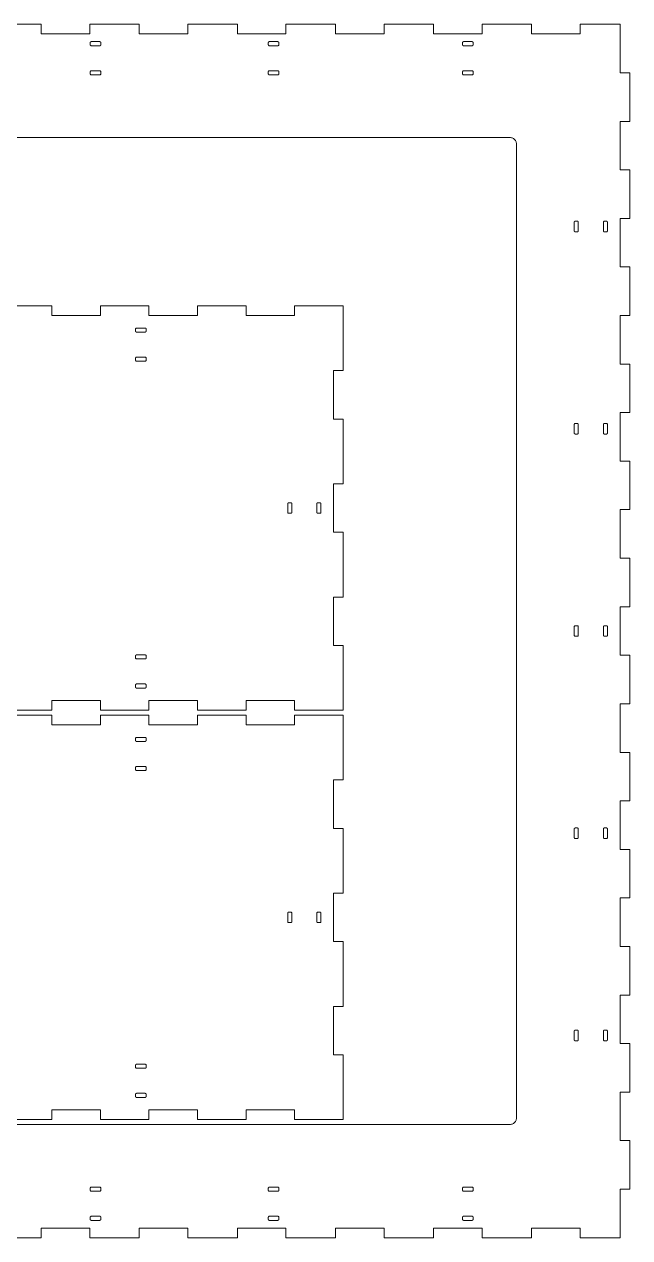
# Model space of a CAD drawing. Header units: millimetres. Extents: x 0 to 3016, y 0 to 2002.
# Drawn here: x 626 to 1000, y 1008 to 1758 of the extents above; entities that cross this region are included whole.
import ezdxf

# ---------------------------------------------------------------- set-up
doc = ezdxf.new("R2010")
doc.units = ezdxf.units.MM
doc.layers.add('CORTE', color=1, linetype='Continuous', lineweight=0)

msp = doc.modelspace()

# ---------------------------------------------------------------- linework, layer by layer
at = {"layer": 'CORTE'}
for points in [[(605.882353, 1008), (636.470588, 1008), (636.470588, 1014), (666.470588, 1014), (666.470588, 1008), (697.058824, 1008), (697.058824, 1014), (727.058824, 1014), (727.058824, 1008), (757.647059, 1008), (757.647059, 1014), (787.647059, 1014), (787.647059, 1008), (818.235294, 1008), (818.235294, 1014), (848.235294, 1014), (848.235294, 1008), (878.823529, 1008), (878.823529, 1014), (908.823529, 1014), (908.823529, 1008), (939.411765, 1008), (939.411765, 1014), (969.411765, 1014), (969.411765, 1008), (994, 1008), (994, 1008), (994, 1038), (1000, 1038), (1000, 1068), (994, 1068), (994, 1098), (1000, 1098), (1000, 1128), (994, 1128), (994, 1158), (1000, 1158), (1000, 1188), (994, 1188), (994, 1218), (1000, 1218), (1000, 1248), (994, 1248), (994, 1278), (1000, 1278), (1000, 1308), (994, 1308), (994, 1338), (1000, 1338), (1000, 1368), (994, 1368), (994, 1398), (1000, 1398), (1000, 1428), (994, 1428), (994, 1458), (1000, 1458), (1000, 1488), (994, 1488), (994, 1518), (1000, 1518), (1000, 1548), (994, 1548), (994, 1578), (1000, 1578), (1000, 1608), (994, 1608), (994, 1638), (1000, 1638), (1000, 1668), (994, 1668), (994, 1698), (1000, 1698), (1000, 1728), (994, 1728), (994, 1758), (969.411765, 1758), (969.411765, 1752), (939.411765, 1752), (939.411765, 1758), (908.823529, 1758), (908.823529, 1752), (878.823529, 1752), (878.823529, 1758), (848.235294, 1758), (848.235294, 1752), (818.235294, 1752), (818.235294, 1758), (787.647059, 1758), (787.647059, 1752), (757.647059, 1752), (757.647059, 1758), (727.058824, 1758), (727.058824, 1752), (697.058824, 1752), (697.058824, 1758), (666.470588, 1758), (666.470588, 1752), (636.470588, 1752), (636.470588, 1758), (605.882353, 1758)], [(74, 1078), (926, 1078), (926.447858, 1078.025151), (926.890084, 1078.100288), (927.321116, 1078.224467), (927.735535, 1078.396125), (928.128128, 1078.613103), (928.493959, 1078.872674), (928.828427, 1079.171573), (929.127326, 1079.506041), (929.386897, 1079.871872), (929.603875, 1080.264465), (929.775533, 1080.678884), (929.899712, 1081.109916), (929.974849, 1081.552142), (930, 1082), (930, 1684), (929.974849, 1684.447858), (929.899712, 1684.890084), (929.775533, 1685.321116), (929.603875, 1685.735535), (929.386897, 1686.128128), (929.127326, 1686.493959), (928.828427, 1686.828427), (928.493959, 1687.127326), (928.128128, 1687.386897), (927.735535, 1687.603875), (927.321116, 1687.775533), (926.890084, 1687.899712), (926.447858, 1687.974849), (926, 1688), (74, 1688)], [(613, 1334), (643, 1334), (643, 1340), (673, 1340), (673, 1334), (703, 1334), (703, 1340), (733, 1340), (733, 1334), (763, 1334), (763, 1340), (793, 1340), (793, 1334), (823, 1334), (823, 1374), (817, 1374), (817, 1404), (823, 1404), (823, 1444), (817, 1444), (817, 1474), (823, 1474), (823, 1514), (817, 1514), (817, 1544), (823, 1544), (823, 1584), (793, 1584), (793, 1578), (763, 1578), (763, 1584), (733, 1584), (733, 1578), (703, 1578), (703, 1584), (673, 1584), (673, 1578), (643, 1578), (643, 1584), (613, 1584)], [(613, 1081), (643, 1081), (643, 1087), (673, 1087), (673, 1081), (703, 1081), (703, 1087), (733, 1087), (733, 1081), (763, 1081), (763, 1087), (793, 1087), (793, 1081), (823, 1081), (823, 1121), (817, 1121), (817, 1151), (823, 1151), (823, 1191), (817, 1191), (817, 1221), (823, 1221), (823, 1261), (817, 1261), (817, 1291), (823, 1291), (823, 1331), (793, 1331), (793, 1325), (763, 1325), (763, 1331), (733, 1331), (733, 1325), (703, 1325), (703, 1331), (673, 1331), (673, 1325), (643, 1325), (643, 1331), (613, 1331)]]:
    msp.add_lwpolyline(points, dxfattribs=at)
for points in [[(673.25, 1746.65), (673.246227, 1746.717179), (673.234957, 1746.783513), (673.21633, 1746.848167), (673.190581, 1746.91033), (673.158035, 1746.969219), (673.119099, 1747.024094), (673.074264, 1747.074264), (673.024094, 1747.119099), (672.969219, 1747.158035), (672.91033, 1747.190581), (672.848167, 1747.21633), (672.783513, 1747.234957), (672.717179, 1747.246227), (672.65, 1747.25), (667.35, 1747.25), (667.282821, 1747.246227), (667.216487, 1747.234957), (667.151833, 1747.21633), (667.08967, 1747.190581), (667.030781, 1747.158035), (666.975906, 1747.119099), (666.925736, 1747.074264), (666.880901, 1747.024094), (666.841965, 1746.969219), (666.809419, 1746.91033), (666.78367, 1746.848167), (666.765043, 1746.783513), (666.753773, 1746.717179), (666.75, 1746.65), (666.75, 1745.35), (666.753773, 1745.282821), (666.765043, 1745.216487), (666.78367, 1745.151833), (666.809419, 1745.08967), (666.841965, 1745.030781), (666.880901, 1744.975906), (666.925736, 1744.925736), (666.975906, 1744.880901), (667.030781, 1744.841965), (667.08967, 1744.809419), (667.151833, 1744.78367), (667.216487, 1744.765043), (667.282821, 1744.753773), (667.35, 1744.75), (672.65, 1744.75), (672.717179, 1744.753773), (672.783513, 1744.765043), (672.848167, 1744.78367), (672.91033, 1744.809419), (672.969219, 1744.841965), (673.024094, 1744.880901), (673.074264, 1744.925736), (673.119099, 1744.975906), (673.158035, 1745.030781), (673.190581, 1745.08967), (673.21633, 1745.151833), (673.234957, 1745.216487), (673.246227, 1745.282821), (673.25, 1745.35)], [(783.25, 1746.65), (783.246227, 1746.717179), (783.234957, 1746.783513), (783.21633, 1746.848167), (783.190581, 1746.91033), (783.158035, 1746.969219), (783.119099, 1747.024094), (783.074264, 1747.074264), (783.024094, 1747.119099), (782.969219, 1747.158035), (782.91033, 1747.190581), (782.848167, 1747.21633), (782.783513, 1747.234957), (782.717179, 1747.246227), (782.65, 1747.25), (777.35, 1747.25), (777.282821, 1747.246227), (777.216487, 1747.234957), (777.151833, 1747.21633), (777.08967, 1747.190581), (777.030781, 1747.158035), (776.975906, 1747.119099), (776.925736, 1747.074264), (776.880901, 1747.024094), (776.841965, 1746.969219), (776.809419, 1746.91033), (776.78367, 1746.848167), (776.765043, 1746.783513), (776.753773, 1746.717179), (776.75, 1746.65), (776.75, 1745.35), (776.753773, 1745.282821), (776.765043, 1745.216487), (776.78367, 1745.151833), (776.809419, 1745.08967), (776.841965, 1745.030781), (776.880901, 1744.975906), (776.925736, 1744.925736), (776.975906, 1744.880901), (777.030781, 1744.841965), (777.08967, 1744.809419), (777.151833, 1744.78367), (777.216487, 1744.765043), (777.282821, 1744.753773), (777.35, 1744.75), (782.65, 1744.75), (782.717179, 1744.753773), (782.783513, 1744.765043), (782.848167, 1744.78367), (782.91033, 1744.809419), (782.969219, 1744.841965), (783.024094, 1744.880901), (783.074264, 1744.925736), (783.119099, 1744.975906), (783.158035, 1745.030781), (783.190581, 1745.08967), (783.21633, 1745.151833), (783.234957, 1745.216487), (783.246227, 1745.282821), (783.25, 1745.35)], [(903.25, 1746.65), (903.246227, 1746.717179), (903.234957, 1746.783513), (903.21633, 1746.848167), (903.190581, 1746.91033), (903.158035, 1746.969219), (903.119099, 1747.024094), (903.074264, 1747.074264), (903.024094, 1747.119099), (902.969219, 1747.158035), (902.91033, 1747.190581), (902.848167, 1747.21633), (902.783513, 1747.234957), (902.717179, 1747.246227), (902.65, 1747.25), (897.35, 1747.25), (897.282821, 1747.246227), (897.216487, 1747.234957), (897.151833, 1747.21633), (897.08967, 1747.190581), (897.030781, 1747.158035), (896.975906, 1747.119099), (896.925736, 1747.074264), (896.880901, 1747.024094), (896.841965, 1746.969219), (896.809419, 1746.91033), (896.78367, 1746.848167), (896.765043, 1746.783513), (896.753773, 1746.717179), (896.75, 1746.65), (896.75, 1745.35), (896.753773, 1745.282821), (896.765043, 1745.216487), (896.78367, 1745.151833), (896.809419, 1745.08967), (896.841965, 1745.030781), (896.880901, 1744.975906), (896.925736, 1744.925736), (896.975906, 1744.880901), (897.030781, 1744.841965), (897.08967, 1744.809419), (897.151833, 1744.78367), (897.216487, 1744.765043), (897.282821, 1744.753773), (897.35, 1744.75), (902.65, 1744.75), (902.717179, 1744.753773), (902.783513, 1744.765043), (902.848167, 1744.78367), (902.91033, 1744.809419), (902.969219, 1744.841965), (903.024094, 1744.880901), (903.074264, 1744.925736), (903.119099, 1744.975906), (903.158035, 1745.030781), (903.190581, 1745.08967), (903.21633, 1745.151833), (903.234957, 1745.216487), (903.246227, 1745.282821), (903.25, 1745.35)], [(673.25, 1728.65), (673.246227, 1728.717179), (673.234957, 1728.783513), (673.21633, 1728.848167), (673.190581, 1728.91033), (673.158035, 1728.969219), (673.119099, 1729.024094), (673.074264, 1729.074264), (673.024094, 1729.119099), (672.969219, 1729.158035), (672.91033, 1729.190581), (672.848167, 1729.21633), (672.783513, 1729.234957), (672.717179, 1729.246227), (672.65, 1729.25), (667.35, 1729.25), (667.282821, 1729.246227), (667.216487, 1729.234957), (667.151833, 1729.21633), (667.08967, 1729.190581), (667.030781, 1729.158035), (666.975906, 1729.119099), (666.925736, 1729.074264), (666.880901, 1729.024094), (666.841965, 1728.969219), (666.809419, 1728.91033), (666.78367, 1728.848167), (666.765043, 1728.783513), (666.753773, 1728.717179), (666.75, 1728.65), (666.75, 1727.35), (666.753773, 1727.282821), (666.765043, 1727.216487), (666.78367, 1727.151833), (666.809419, 1727.08967), (666.841965, 1727.030781), (666.880901, 1726.975906), (666.925736, 1726.925736), (666.975906, 1726.880901), (667.030781, 1726.841965), (667.08967, 1726.809419), (667.151833, 1726.78367), (667.216487, 1726.765043), (667.282821, 1726.753773), (667.35, 1726.75), (672.65, 1726.75), (672.717179, 1726.753773), (672.783513, 1726.765043), (672.848167, 1726.78367), (672.91033, 1726.809419), (672.969219, 1726.841965), (673.024094, 1726.880901), (673.074264, 1726.925736), (673.119099, 1726.975906), (673.158035, 1727.030781), (673.190581, 1727.08967), (673.21633, 1727.151833), (673.234957, 1727.216487), (673.246227, 1727.282821), (673.25, 1727.35)], [(783.25, 1728.65), (783.246227, 1728.717179), (783.234957, 1728.783513), (783.21633, 1728.848167), (783.190581, 1728.91033), (783.158035, 1728.969219), (783.119099, 1729.024094), (783.074264, 1729.074264), (783.024094, 1729.119099), (782.969219, 1729.158035), (782.91033, 1729.190581), (782.848167, 1729.21633), (782.783513, 1729.234957), (782.717179, 1729.246227), (782.65, 1729.25), (777.35, 1729.25), (777.282821, 1729.246227), (777.216487, 1729.234957), (777.151833, 1729.21633), (777.08967, 1729.190581), (777.030781, 1729.158035), (776.975906, 1729.119099), (776.925736, 1729.074264), (776.880901, 1729.024094), (776.841965, 1728.969219), (776.809419, 1728.91033), (776.78367, 1728.848167), (776.765043, 1728.783513), (776.753773, 1728.717179), (776.75, 1728.65), (776.75, 1727.35), (776.753773, 1727.282821), (776.765043, 1727.216487), (776.78367, 1727.151833), (776.809419, 1727.08967), (776.841965, 1727.030781), (776.880901, 1726.975906), (776.925736, 1726.925736), (776.975906, 1726.880901), (777.030781, 1726.841965), (777.08967, 1726.809419), (777.151833, 1726.78367), (777.216487, 1726.765043), (777.282821, 1726.753773), (777.35, 1726.75), (782.65, 1726.75), (782.717179, 1726.753773), (782.783513, 1726.765043), (782.848167, 1726.78367), (782.91033, 1726.809419), (782.969219, 1726.841965), (783.024094, 1726.880901), (783.074264, 1726.925736), (783.119099, 1726.975906), (783.158035, 1727.030781), (783.190581, 1727.08967), (783.21633, 1727.151833), (783.234957, 1727.216487), (783.246227, 1727.282821), (783.25, 1727.35)], [(903.25, 1728.65), (903.246227, 1728.717179), (903.234957, 1728.783513), (903.21633, 1728.848167), (903.190581, 1728.91033), (903.158035, 1728.969219), (903.119099, 1729.024094), (903.074264, 1729.074264), (903.024094, 1729.119099), (902.969219, 1729.158035), (902.91033, 1729.190581), (902.848167, 1729.21633), (902.783513, 1729.234957), (902.717179, 1729.246227), (902.65, 1729.25), (897.35, 1729.25), (897.282821, 1729.246227), (897.216487, 1729.234957), (897.151833, 1729.21633), (897.08967, 1729.190581), (897.030781, 1729.158035), (896.975906, 1729.119099), (896.925736, 1729.074264), (896.880901, 1729.024094), (896.841965, 1728.969219), (896.809419, 1728.91033), (896.78367, 1728.848167), (896.765043, 1728.783513), (896.753773, 1728.717179), (896.75, 1728.65), (896.75, 1727.35), (896.753773, 1727.282821), (896.765043, 1727.216487), (896.78367, 1727.151833), (896.809419, 1727.08967), (896.841965, 1727.030781), (896.880901, 1726.975906), (896.925736, 1726.925736), (896.975906, 1726.880901), (897.030781, 1726.841965), (897.08967, 1726.809419), (897.151833, 1726.78367), (897.216487, 1726.765043), (897.282821, 1726.753773), (897.35, 1726.75), (902.65, 1726.75), (902.717179, 1726.753773), (902.783513, 1726.765043), (902.848167, 1726.78367), (902.91033, 1726.809419), (902.969219, 1726.841965), (903.024094, 1726.880901), (903.074264, 1726.925736), (903.119099, 1726.975906), (903.158035, 1727.030781), (903.190581, 1727.08967), (903.21633, 1727.151833), (903.234957, 1727.216487), (903.246227, 1727.282821), (903.25, 1727.35)], [(968.25, 1635.65), (968.246227, 1635.717179), (968.234957, 1635.783513), (968.21633, 1635.848167), (968.190581, 1635.91033), (968.158035, 1635.969219), (968.119099, 1636.024094), (968.074264, 1636.074264), (968.024094, 1636.119099), (967.969219, 1636.158035), (967.91033, 1636.190581), (967.848167, 1636.21633), (967.783513, 1636.234957), (967.717179, 1636.246227), (967.65, 1636.25), (966.35, 1636.25), (966.282821, 1636.246227), (966.216487, 1636.234957), (966.151833, 1636.21633), (966.08967, 1636.190581), (966.030781, 1636.158035), (965.975906, 1636.119099), (965.925736, 1636.074264), (965.880901, 1636.024094), (965.841965, 1635.969219), (965.809419, 1635.91033), (965.78367, 1635.848167), (965.765043, 1635.783513), (965.753773, 1635.717179), (965.75, 1635.65), (965.75, 1630.35), (965.753773, 1630.282821), (965.765043, 1630.216487), (965.78367, 1630.151833), (965.809419, 1630.08967), (965.841965, 1630.030781), (965.880901, 1629.975906), (965.925736, 1629.925736), (965.975906, 1629.880901), (966.030781, 1629.841965), (966.08967, 1629.809419), (966.151833, 1629.78367), (966.216487, 1629.765043), (966.282821, 1629.753773), (966.35, 1629.75), (967.65, 1629.75), (967.717179, 1629.753773), (967.783513, 1629.765043), (967.848167, 1629.78367), (967.91033, 1629.809419), (967.969219, 1629.841965), (968.024094, 1629.880901), (968.074264, 1629.925736), (968.119099, 1629.975906), (968.158035, 1630.030781), (968.190581, 1630.08967), (968.21633, 1630.151833), (968.234957, 1630.216487), (968.246227, 1630.282821), (968.25, 1630.35)], [(986.25, 1635.65), (986.246227, 1635.717179), (986.234957, 1635.783513), (986.21633, 1635.848167), (986.190581, 1635.91033), (986.158035, 1635.969219), (986.119099, 1636.024094), (986.074264, 1636.074264), (986.024094, 1636.119099), (985.969219, 1636.158035), (985.91033, 1636.190581), (985.848167, 1636.21633), (985.783513, 1636.234957), (985.717179, 1636.246227), (985.65, 1636.25), (984.35, 1636.25), (984.282821, 1636.246227), (984.216487, 1636.234957), (984.151833, 1636.21633), (984.08967, 1636.190581), (984.030781, 1636.158035), (983.975906, 1636.119099), (983.925736, 1636.074264), (983.880901, 1636.024094), (983.841965, 1635.969219), (983.809419, 1635.91033), (983.78367, 1635.848167), (983.765043, 1635.783513), (983.753773, 1635.717179), (983.75, 1635.65), (983.75, 1630.35), (983.753773, 1630.282821), (983.765043, 1630.216487), (983.78367, 1630.151833), (983.809419, 1630.08967), (983.841965, 1630.030781), (983.880901, 1629.975906), (983.925736, 1629.925736), (983.975906, 1629.880901), (984.030781, 1629.841965), (984.08967, 1629.809419), (984.151833, 1629.78367), (984.216487, 1629.765043), (984.282821, 1629.753773), (984.35, 1629.75), (985.65, 1629.75), (985.717179, 1629.753773), (985.783513, 1629.765043), (985.848167, 1629.78367), (985.91033, 1629.809419), (985.969219, 1629.841965), (986.024094, 1629.880901), (986.074264, 1629.925736), (986.119099, 1629.975906), (986.158035, 1630.030781), (986.190581, 1630.08967), (986.21633, 1630.151833), (986.234957, 1630.216487), (986.246227, 1630.282821), (986.25, 1630.35)], [(700.65, 1567.75), (700.717179, 1567.753773), (700.783513, 1567.765043), (700.848167, 1567.78367), (700.91033, 1567.809419), (700.969219, 1567.841965), (701.024094, 1567.880901), (701.074264, 1567.925736), (701.119099, 1567.975906), (701.158035, 1568.030781), (701.190581, 1568.08967), (701.21633, 1568.151833), (701.234957, 1568.216487), (701.246227, 1568.282821), (701.25, 1568.35), (701.25, 1569.65), (701.246227, 1569.717179), (701.234957, 1569.783513), (701.21633, 1569.848167), (701.190581, 1569.91033), (701.158035, 1569.969219), (701.119099, 1570.024094), (701.074264, 1570.074264), (701.024094, 1570.119099), (700.969219, 1570.158035), (700.91033, 1570.190581), (700.848167, 1570.21633), (700.783513, 1570.234957), (700.717179, 1570.246227), (700.65, 1570.25), (695.35, 1570.25), (695.282821, 1570.246227), (695.216487, 1570.234957), (695.151833, 1570.21633), (695.08967, 1570.190581), (695.030781, 1570.158035), (694.975906, 1570.119099), (694.925736, 1570.074264), (694.880901, 1570.024094), (694.841965, 1569.969219), (694.809419, 1569.91033), (694.78367, 1569.848167), (694.765043, 1569.783513), (694.753773, 1569.717179), (694.75, 1569.65), (694.75, 1568.35), (694.753773, 1568.282821), (694.765043, 1568.216487), (694.78367, 1568.151833), (694.809419, 1568.08967), (694.841965, 1568.030781), (694.880901, 1567.975906), (694.925736, 1567.925736), (694.975906, 1567.880901), (695.030781, 1567.841965), (695.08967, 1567.809419), (695.151833, 1567.78367), (695.216487, 1567.765043), (695.282821, 1567.753773), (695.35, 1567.75)], [(700.65, 1549.75), (700.717179, 1549.753773), (700.783513, 1549.765043), (700.848167, 1549.78367), (700.91033, 1549.809419), (700.969219, 1549.841965), (701.024094, 1549.880901), (701.074264, 1549.925736), (701.119099, 1549.975906), (701.158035, 1550.030781), (701.190581, 1550.08967), (701.21633, 1550.151833), (701.234957, 1550.216487), (701.246227, 1550.282821), (701.25, 1550.35), (701.25, 1551.65), (701.246227, 1551.717179), (701.234957, 1551.783513), (701.21633, 1551.848167), (701.190581, 1551.91033), (701.158035, 1551.969219), (701.119099, 1552.024094), (701.074264, 1552.074264), (701.024094, 1552.119099), (700.969219, 1552.158035), (700.91033, 1552.190581), (700.848167, 1552.21633), (700.783513, 1552.234957), (700.717179, 1552.246227), (700.65, 1552.25), (695.35, 1552.25), (695.282821, 1552.246227), (695.216487, 1552.234957), (695.151833, 1552.21633), (695.08967, 1552.190581), (695.030781, 1552.158035), (694.975906, 1552.119099), (694.925736, 1552.074264), (694.880901, 1552.024094), (694.841965, 1551.969219), (694.809419, 1551.91033), (694.78367, 1551.848167), (694.765043, 1551.783513), (694.753773, 1551.717179), (694.75, 1551.65), (694.75, 1550.35), (694.753773, 1550.282821), (694.765043, 1550.216487), (694.78367, 1550.151833), (694.809419, 1550.08967), (694.841965, 1550.030781), (694.880901, 1549.975906), (694.925736, 1549.925736), (694.975906, 1549.880901), (695.030781, 1549.841965), (695.08967, 1549.809419), (695.151833, 1549.78367), (695.216487, 1549.765043), (695.282821, 1549.753773), (695.35, 1549.75)], [(968.25, 1510.65), (968.246227, 1510.717179), (968.234957, 1510.783513), (968.21633, 1510.848167), (968.190581, 1510.91033), (968.158035, 1510.969219), (968.119099, 1511.024094), (968.074264, 1511.074264), (968.024094, 1511.119099), (967.969219, 1511.158035), (967.91033, 1511.190581), (967.848167, 1511.21633), (967.783513, 1511.234957), (967.717179, 1511.246227), (967.65, 1511.25), (966.35, 1511.25), (966.282821, 1511.246227), (966.216487, 1511.234957), (966.151833, 1511.21633), (966.08967, 1511.190581), (966.030781, 1511.158035), (965.975906, 1511.119099), (965.925736, 1511.074264), (965.880901, 1511.024094), (965.841965, 1510.969219), (965.809419, 1510.91033), (965.78367, 1510.848167), (965.765043, 1510.783513), (965.753773, 1510.717179), (965.75, 1510.65), (965.75, 1505.35), (965.753773, 1505.282821), (965.765043, 1505.216487), (965.78367, 1505.151833), (965.809419, 1505.08967), (965.841965, 1505.030781), (965.880901, 1504.975906), (965.925736, 1504.925736), (965.975906, 1504.880901), (966.030781, 1504.841965), (966.08967, 1504.809419), (966.151833, 1504.78367), (966.216487, 1504.765043), (966.282821, 1504.753773), (966.35, 1504.75), (967.65, 1504.75), (967.717179, 1504.753773), (967.783513, 1504.765043), (967.848167, 1504.78367), (967.91033, 1504.809419), (967.969219, 1504.841965), (968.024094, 1504.880901), (968.074264, 1504.925736), (968.119099, 1504.975906), (968.158035, 1505.030781), (968.190581, 1505.08967), (968.21633, 1505.151833), (968.234957, 1505.216487), (968.246227, 1505.282821), (968.25, 1505.35)], [(986.25, 1510.65), (986.246227, 1510.717179), (986.234957, 1510.783513), (986.21633, 1510.848167), (986.190581, 1510.91033), (986.158035, 1510.969219), (986.119099, 1511.024094), (986.074264, 1511.074264), (986.024094, 1511.119099), (985.969219, 1511.158035), (985.91033, 1511.190581), (985.848167, 1511.21633), (985.783513, 1511.234957), (985.717179, 1511.246227), (985.65, 1511.25), (984.35, 1511.25), (984.282821, 1511.246227), (984.216487, 1511.234957), (984.151833, 1511.21633), (984.08967, 1511.190581), (984.030781, 1511.158035), (983.975906, 1511.119099), (983.925736, 1511.074264), (983.880901, 1511.024094), (983.841965, 1510.969219), (983.809419, 1510.91033), (983.78367, 1510.848167), (983.765043, 1510.783513), (983.753773, 1510.717179), (983.75, 1510.65), (983.75, 1505.35), (983.753773, 1505.282821), (983.765043, 1505.216487), (983.78367, 1505.151833), (983.809419, 1505.08967), (983.841965, 1505.030781), (983.880901, 1504.975906), (983.925736, 1504.925736), (983.975906, 1504.880901), (984.030781, 1504.841965), (984.08967, 1504.809419), (984.151833, 1504.78367), (984.216487, 1504.765043), (984.282821, 1504.753773), (984.35, 1504.75), (985.65, 1504.75), (985.717179, 1504.753773), (985.783513, 1504.765043), (985.848167, 1504.78367), (985.91033, 1504.809419), (985.969219, 1504.841965), (986.024094, 1504.880901), (986.074264, 1504.925736), (986.119099, 1504.975906), (986.158035, 1505.030781), (986.190581, 1505.08967), (986.21633, 1505.151833), (986.234957, 1505.216487), (986.246227, 1505.282821), (986.25, 1505.35)], [(790.65, 1455.75), (790.717179, 1455.753773), (790.783513, 1455.765043), (790.848167, 1455.78367), (790.91033, 1455.809419), (790.969219, 1455.841965), (791.024094, 1455.880901), (791.074264, 1455.925736), (791.119099, 1455.975906), (791.158035, 1456.030781), (791.190581, 1456.08967), (791.21633, 1456.151833), (791.234957, 1456.216487), (791.246227, 1456.282821), (791.25, 1456.35), (791.25, 1461.65), (791.246227, 1461.717179), (791.234957, 1461.783513), (791.21633, 1461.848167), (791.190581, 1461.91033), (791.158035, 1461.969219), (791.119099, 1462.024094), (791.074264, 1462.074264), (791.024094, 1462.119099), (790.969219, 1462.158035), (790.91033, 1462.190581), (790.848167, 1462.21633), (790.783513, 1462.234957), (790.717179, 1462.246227), (790.65, 1462.25), (789.35, 1462.25), (789.282821, 1462.246227), (789.216487, 1462.234957), (789.151833, 1462.21633), (789.08967, 1462.190581), (789.030781, 1462.158035), (788.975906, 1462.119099), (788.925736, 1462.074264), (788.880901, 1462.024094), (788.841965, 1461.969219), (788.809419, 1461.91033), (788.78367, 1461.848167), (788.765043, 1461.783513), (788.753773, 1461.717179), (788.75, 1461.65), (788.75, 1456.35), (788.753773, 1456.282821), (788.765043, 1456.216487), (788.78367, 1456.151833), (788.809419, 1456.08967), (788.841965, 1456.030781), (788.880901, 1455.975906), (788.925736, 1455.925736), (788.975906, 1455.880901), (789.030781, 1455.841965), (789.08967, 1455.809419), (789.151833, 1455.78367), (789.216487, 1455.765043), (789.282821, 1455.753773), (789.35, 1455.75)], [(808.65, 1455.75), (808.717179, 1455.753773), (808.783513, 1455.765043), (808.848167, 1455.78367), (808.91033, 1455.809419), (808.969219, 1455.841965), (809.024094, 1455.880901), (809.074264, 1455.925736), (809.119099, 1455.975906), (809.158035, 1456.030781), (809.190581, 1456.08967), (809.21633, 1456.151833), (809.234957, 1456.216487), (809.246227, 1456.282821), (809.25, 1456.35), (809.25, 1461.65), (809.246227, 1461.717179), (809.234957, 1461.783513), (809.21633, 1461.848167), (809.190581, 1461.91033), (809.158035, 1461.969219), (809.119099, 1462.024094), (809.074264, 1462.074264), (809.024094, 1462.119099), (808.969219, 1462.158035), (808.91033, 1462.190581), (808.848167, 1462.21633), (808.783513, 1462.234957), (808.717179, 1462.246227), (808.65, 1462.25), (807.35, 1462.25), (807.282821, 1462.246227), (807.216487, 1462.234957), (807.151833, 1462.21633), (807.08967, 1462.190581), (807.030781, 1462.158035), (806.975906, 1462.119099), (806.925736, 1462.074264), (806.880901, 1462.024094), (806.841965, 1461.969219), (806.809419, 1461.91033), (806.78367, 1461.848167), (806.765043, 1461.783513), (806.753773, 1461.717179), (806.75, 1461.65), (806.75, 1456.35), (806.753773, 1456.282821), (806.765043, 1456.216487), (806.78367, 1456.151833), (806.809419, 1456.08967), (806.841965, 1456.030781), (806.880901, 1455.975906), (806.925736, 1455.925736), (806.975906, 1455.880901), (807.030781, 1455.841965), (807.08967, 1455.809419), (807.151833, 1455.78367), (807.216487, 1455.765043), (807.282821, 1455.753773), (807.35, 1455.75)], [(968.25, 1385.65), (968.246227, 1385.717179), (968.234957, 1385.783513), (968.21633, 1385.848167), (968.190581, 1385.91033), (968.158035, 1385.969219), (968.119099, 1386.024094), (968.074264, 1386.074264), (968.024094, 1386.119099), (967.969219, 1386.158035), (967.91033, 1386.190581), (967.848167, 1386.21633), (967.783513, 1386.234957), (967.717179, 1386.246227), (967.65, 1386.25), (966.35, 1386.25), (966.282821, 1386.246227), (966.216487, 1386.234957), (966.151833, 1386.21633), (966.08967, 1386.190581), (966.030781, 1386.158035), (965.975906, 1386.119099), (965.925736, 1386.074264), (965.880901, 1386.024094), (965.841965, 1385.969219), (965.809419, 1385.91033), (965.78367, 1385.848167), (965.765043, 1385.783513), (965.753773, 1385.717179), (965.75, 1385.65), (965.75, 1380.35), (965.753773, 1380.282821), (965.765043, 1380.216487), (965.78367, 1380.151833), (965.809419, 1380.08967), (965.841965, 1380.030781), (965.880901, 1379.975906), (965.925736, 1379.925736), (965.975906, 1379.880901), (966.030781, 1379.841965), (966.08967, 1379.809419), (966.151833, 1379.78367), (966.216487, 1379.765043), (966.282821, 1379.753773), (966.35, 1379.75), (967.65, 1379.75), (967.717179, 1379.753773), (967.783513, 1379.765043), (967.848167, 1379.78367), (967.91033, 1379.809419), (967.969219, 1379.841965), (968.024094, 1379.880901), (968.074264, 1379.925736), (968.119099, 1379.975906), (968.158035, 1380.030781), (968.190581, 1380.08967), (968.21633, 1380.151833), (968.234957, 1380.216487), (968.246227, 1380.282821), (968.25, 1380.35)], [(986.25, 1385.65), (986.246227, 1385.717179), (986.234957, 1385.783513), (986.21633, 1385.848167), (986.190581, 1385.91033), (986.158035, 1385.969219), (986.119099, 1386.024094), (986.074264, 1386.074264), (986.024094, 1386.119099), (985.969219, 1386.158035), (985.91033, 1386.190581), (985.848167, 1386.21633), (985.783513, 1386.234957), (985.717179, 1386.246227), (985.65, 1386.25), (984.35, 1386.25), (984.282821, 1386.246227), (984.216487, 1386.234957), (984.151833, 1386.21633), (984.08967, 1386.190581), (984.030781, 1386.158035), (983.975906, 1386.119099), (983.925736, 1386.074264), (983.880901, 1386.024094), (983.841965, 1385.969219), (983.809419, 1385.91033), (983.78367, 1385.848167), (983.765043, 1385.783513), (983.753773, 1385.717179), (983.75, 1385.65), (983.75, 1380.35), (983.753773, 1380.282821), (983.765043, 1380.216487), (983.78367, 1380.151833), (983.809419, 1380.08967), (983.841965, 1380.030781), (983.880901, 1379.975906), (983.925736, 1379.925736), (983.975906, 1379.880901), (984.030781, 1379.841965), (984.08967, 1379.809419), (984.151833, 1379.78367), (984.216487, 1379.765043), (984.282821, 1379.753773), (984.35, 1379.75), (985.65, 1379.75), (985.717179, 1379.753773), (985.783513, 1379.765043), (985.848167, 1379.78367), (985.91033, 1379.809419), (985.969219, 1379.841965), (986.024094, 1379.880901), (986.074264, 1379.925736), (986.119099, 1379.975906), (986.158035, 1380.030781), (986.190581, 1380.08967), (986.21633, 1380.151833), (986.234957, 1380.216487), (986.246227, 1380.282821), (986.25, 1380.35)], [(700.65, 1365.75), (700.717179, 1365.753773), (700.783513, 1365.765043), (700.848167, 1365.78367), (700.91033, 1365.809419), (700.969219, 1365.841965), (701.024094, 1365.880901), (701.074264, 1365.925736), (701.119099, 1365.975906), (701.158035, 1366.030781), (701.190581, 1366.08967), (701.21633, 1366.151833), (701.234957, 1366.216487), (701.246227, 1366.282821), (701.25, 1366.35), (701.25, 1367.65), (701.246227, 1367.717179), (701.234957, 1367.783513), (701.21633, 1367.848167), (701.190581, 1367.91033), (701.158035, 1367.969219), (701.119099, 1368.024094), (701.074264, 1368.074264), (701.024094, 1368.119099), (700.969219, 1368.158035), (700.91033, 1368.190581), (700.848167, 1368.21633), (700.783513, 1368.234957), (700.717179, 1368.246227), (700.65, 1368.25), (695.35, 1368.25), (695.282821, 1368.246227), (695.216487, 1368.234957), (695.151833, 1368.21633), (695.08967, 1368.190581), (695.030781, 1368.158035), (694.975906, 1368.119099), (694.925736, 1368.074264), (694.880901, 1368.024094), (694.841965, 1367.969219), (694.809419, 1367.91033), (694.78367, 1367.848167), (694.765043, 1367.783513), (694.753773, 1367.717179), (694.75, 1367.65), (694.75, 1366.35), (694.753773, 1366.282821), (694.765043, 1366.216487), (694.78367, 1366.151833), (694.809419, 1366.08967), (694.841965, 1366.030781), (694.880901, 1365.975906), (694.925736, 1365.925736), (694.975906, 1365.880901), (695.030781, 1365.841965), (695.08967, 1365.809419), (695.151833, 1365.78367), (695.216487, 1365.765043), (695.282821, 1365.753773), (695.35, 1365.75)], [(700.65, 1347.75), (700.717179, 1347.753773), (700.783513, 1347.765043), (700.848167, 1347.78367), (700.91033, 1347.809419), (700.969219, 1347.841965), (701.024094, 1347.880901), (701.074264, 1347.925736), (701.119099, 1347.975906), (701.158035, 1348.030781), (701.190581, 1348.08967), (701.21633, 1348.151833), (701.234957, 1348.216487), (701.246227, 1348.282821), (701.25, 1348.35), (701.25, 1349.65), (701.246227, 1349.717179), (701.234957, 1349.783513), (701.21633, 1349.848167), (701.190581, 1349.91033), (701.158035, 1349.969219), (701.119099, 1350.024094), (701.074264, 1350.074264), (701.024094, 1350.119099), (700.969219, 1350.158035), (700.91033, 1350.190581), (700.848167, 1350.21633), (700.783513, 1350.234957), (700.717179, 1350.246227), (700.65, 1350.25), (695.35, 1350.25), (695.282821, 1350.246227), (695.216487, 1350.234957), (695.151833, 1350.21633), (695.08967, 1350.190581), (695.030781, 1350.158035), (694.975906, 1350.119099), (694.925736, 1350.074264), (694.880901, 1350.024094), (694.841965, 1349.969219), (694.809419, 1349.91033), (694.78367, 1349.848167), (694.765043, 1349.783513), (694.753773, 1349.717179), (694.75, 1349.65), (694.75, 1348.35), (694.753773, 1348.282821), (694.765043, 1348.216487), (694.78367, 1348.151833), (694.809419, 1348.08967), (694.841965, 1348.030781), (694.880901, 1347.975906), (694.925736, 1347.925736), (694.975906, 1347.880901), (695.030781, 1347.841965), (695.08967, 1347.809419), (695.151833, 1347.78367), (695.216487, 1347.765043), (695.282821, 1347.753773), (695.35, 1347.75)], [(700.65, 1314.75), (700.717179, 1314.753773), (700.783513, 1314.765043), (700.848167, 1314.78367), (700.91033, 1314.809419), (700.969219, 1314.841965), (701.024094, 1314.880901), (701.074264, 1314.925736), (701.119099, 1314.975906), (701.158035, 1315.030781), (701.190581, 1315.08967), (701.21633, 1315.151833), (701.234957, 1315.216487), (701.246227, 1315.282821), (701.25, 1315.35), (701.25, 1316.65), (701.246227, 1316.717179), (701.234957, 1316.783513), (701.21633, 1316.848167), (701.190581, 1316.91033), (701.158035, 1316.969219), (701.119099, 1317.024094), (701.074264, 1317.074264), (701.024094, 1317.119099), (700.969219, 1317.158035), (700.91033, 1317.190581), (700.848167, 1317.21633), (700.783513, 1317.234957), (700.717179, 1317.246227), (700.65, 1317.25), (695.35, 1317.25), (695.282821, 1317.246227), (695.216487, 1317.234957), (695.151833, 1317.21633), (695.08967, 1317.190581), (695.030781, 1317.158035), (694.975906, 1317.119099), (694.925736, 1317.074264), (694.880901, 1317.024094), (694.841965, 1316.969219), (694.809419, 1316.91033), (694.78367, 1316.848167), (694.765043, 1316.783513), (694.753773, 1316.717179), (694.75, 1316.65), (694.75, 1315.35), (694.753773, 1315.282821), (694.765043, 1315.216487), (694.78367, 1315.151833), (694.809419, 1315.08967), (694.841965, 1315.030781), (694.880901, 1314.975906), (694.925736, 1314.925736), (694.975906, 1314.880901), (695.030781, 1314.841965), (695.08967, 1314.809419), (695.151833, 1314.78367), (695.216487, 1314.765043), (695.282821, 1314.753773), (695.35, 1314.75)], [(700.65, 1296.75), (700.717179, 1296.753773), (700.783513, 1296.765043), (700.848167, 1296.78367), (700.91033, 1296.809419), (700.969219, 1296.841965), (701.024094, 1296.880901), (701.074264, 1296.925736), (701.119099, 1296.975906), (701.158035, 1297.030781), (701.190581, 1297.08967), (701.21633, 1297.151833), (701.234957, 1297.216487), (701.246227, 1297.282821), (701.25, 1297.35), (701.25, 1298.65), (701.246227, 1298.717179), (701.234957, 1298.783513), (701.21633, 1298.848167), (701.190581, 1298.91033), (701.158035, 1298.969219), (701.119099, 1299.024094), (701.074264, 1299.074264), (701.024094, 1299.119099), (700.969219, 1299.158035), (700.91033, 1299.190581), (700.848167, 1299.21633), (700.783513, 1299.234957), (700.717179, 1299.246227), (700.65, 1299.25), (695.35, 1299.25), (695.282821, 1299.246227), (695.216487, 1299.234957), (695.151833, 1299.21633), (695.08967, 1299.190581), (695.030781, 1299.158035), (694.975906, 1299.119099), (694.925736, 1299.074264), (694.880901, 1299.024094), (694.841965, 1298.969219), (694.809419, 1298.91033), (694.78367, 1298.848167), (694.765043, 1298.783513), (694.753773, 1298.717179), (694.75, 1298.65), (694.75, 1297.35), (694.753773, 1297.282821), (694.765043, 1297.216487), (694.78367, 1297.151833), (694.809419, 1297.08967), (694.841965, 1297.030781), (694.880901, 1296.975906), (694.925736, 1296.925736), (694.975906, 1296.880901), (695.030781, 1296.841965), (695.08967, 1296.809419), (695.151833, 1296.78367), (695.216487, 1296.765043), (695.282821, 1296.753773), (695.35, 1296.75)], [(968.25, 1260.65), (968.246227, 1260.717179), (968.234957, 1260.783513), (968.21633, 1260.848167), (968.190581, 1260.91033), (968.158035, 1260.969219), (968.119099, 1261.024094), (968.074264, 1261.074264), (968.024094, 1261.119099), (967.969219, 1261.158035), (967.91033, 1261.190581), (967.848167, 1261.21633), (967.783513, 1261.234957), (967.717179, 1261.246227), (967.65, 1261.25), (966.35, 1261.25), (966.282821, 1261.246227), (966.216487, 1261.234957), (966.151833, 1261.21633), (966.08967, 1261.190581), (966.030781, 1261.158035), (965.975906, 1261.119099), (965.925736, 1261.074264), (965.880901, 1261.024094), (965.841965, 1260.969219), (965.809419, 1260.91033), (965.78367, 1260.848167), (965.765043, 1260.783513), (965.753773, 1260.717179), (965.75, 1260.65), (965.75, 1255.35), (965.753773, 1255.282821), (965.765043, 1255.216487), (965.78367, 1255.151833), (965.809419, 1255.08967), (965.841965, 1255.030781), (965.880901, 1254.975906), (965.925736, 1254.925736), (965.975906, 1254.880901), (966.030781, 1254.841965), (966.08967, 1254.809419), (966.151833, 1254.78367), (966.216487, 1254.765043), (966.282821, 1254.753773), (966.35, 1254.75), (967.65, 1254.75), (967.717179, 1254.753773), (967.783513, 1254.765043), (967.848167, 1254.78367), (967.91033, 1254.809419), (967.969219, 1254.841965), (968.024094, 1254.880901), (968.074264, 1254.925736), (968.119099, 1254.975906), (968.158035, 1255.030781), (968.190581, 1255.08967), (968.21633, 1255.151833), (968.234957, 1255.216487), (968.246227, 1255.282821), (968.25, 1255.35)], [(986.25, 1260.65), (986.246227, 1260.717179), (986.234957, 1260.783513), (986.21633, 1260.848167), (986.190581, 1260.91033), (986.158035, 1260.969219), (986.119099, 1261.024094), (986.074264, 1261.074264), (986.024094, 1261.119099), (985.969219, 1261.158035), (985.91033, 1261.190581), (985.848167, 1261.21633), (985.783513, 1261.234957), (985.717179, 1261.246227), (985.65, 1261.25), (984.35, 1261.25), (984.282821, 1261.246227), (984.216487, 1261.234957), (984.151833, 1261.21633), (984.08967, 1261.190581), (984.030781, 1261.158035), (983.975906, 1261.119099), (983.925736, 1261.074264), (983.880901, 1261.024094), (983.841965, 1260.969219), (983.809419, 1260.91033), (983.78367, 1260.848167), (983.765043, 1260.783513), (983.753773, 1260.717179), (983.75, 1260.65), (983.75, 1255.35), (983.753773, 1255.282821), (983.765043, 1255.216487), (983.78367, 1255.151833), (983.809419, 1255.08967), (983.841965, 1255.030781), (983.880901, 1254.975906), (983.925736, 1254.925736), (983.975906, 1254.880901), (984.030781, 1254.841965), (984.08967, 1254.809419), (984.151833, 1254.78367), (984.216487, 1254.765043), (984.282821, 1254.753773), (984.35, 1254.75), (985.65, 1254.75), (985.717179, 1254.753773), (985.783513, 1254.765043), (985.848167, 1254.78367), (985.91033, 1254.809419), (985.969219, 1254.841965), (986.024094, 1254.880901), (986.074264, 1254.925736), (986.119099, 1254.975906), (986.158035, 1255.030781), (986.190581, 1255.08967), (986.21633, 1255.151833), (986.234957, 1255.216487), (986.246227, 1255.282821), (986.25, 1255.35)], [(790.65, 1202.75), (790.717179, 1202.753773), (790.783513, 1202.765043), (790.848167, 1202.78367), (790.91033, 1202.809419), (790.969219, 1202.841965), (791.024094, 1202.880901), (791.074264, 1202.925736), (791.119099, 1202.975906), (791.158035, 1203.030781), (791.190581, 1203.08967), (791.21633, 1203.151833), (791.234957, 1203.216487), (791.246227, 1203.282821), (791.25, 1203.35), (791.25, 1208.65), (791.246227, 1208.717179), (791.234957, 1208.783513), (791.21633, 1208.848167), (791.190581, 1208.91033), (791.158035, 1208.969219), (791.119099, 1209.024094), (791.074264, 1209.074264), (791.024094, 1209.119099), (790.969219, 1209.158035), (790.91033, 1209.190581), (790.848167, 1209.21633), (790.783513, 1209.234957), (790.717179, 1209.246227), (790.65, 1209.25), (789.35, 1209.25), (789.282821, 1209.246227), (789.216487, 1209.234957), (789.151833, 1209.21633), (789.08967, 1209.190581), (789.030781, 1209.158035), (788.975906, 1209.119099), (788.925736, 1209.074264), (788.880901, 1209.024094), (788.841965, 1208.969219), (788.809419, 1208.91033), (788.78367, 1208.848167), (788.765043, 1208.783513), (788.753773, 1208.717179), (788.75, 1208.65), (788.75, 1203.35), (788.753773, 1203.282821), (788.765043, 1203.216487), (788.78367, 1203.151833), (788.809419, 1203.08967), (788.841965, 1203.030781), (788.880901, 1202.975906), (788.925736, 1202.925736), (788.975906, 1202.880901), (789.030781, 1202.841965), (789.08967, 1202.809419), (789.151833, 1202.78367), (789.216487, 1202.765043), (789.282821, 1202.753773), (789.35, 1202.75)], [(808.65, 1202.75), (808.717179, 1202.753773), (808.783513, 1202.765043), (808.848167, 1202.78367), (808.91033, 1202.809419), (808.969219, 1202.841965), (809.024094, 1202.880901), (809.074264, 1202.925736), (809.119099, 1202.975906), (809.158035, 1203.030781), (809.190581, 1203.08967), (809.21633, 1203.151833), (809.234957, 1203.216487), (809.246227, 1203.282821), (809.25, 1203.35), (809.25, 1208.65), (809.246227, 1208.717179), (809.234957, 1208.783513), (809.21633, 1208.848167), (809.190581, 1208.91033), (809.158035, 1208.969219), (809.119099, 1209.024094), (809.074264, 1209.074264), (809.024094, 1209.119099), (808.969219, 1209.158035), (808.91033, 1209.190581), (808.848167, 1209.21633), (808.783513, 1209.234957), (808.717179, 1209.246227), (808.65, 1209.25), (807.35, 1209.25), (807.282821, 1209.246227), (807.216487, 1209.234957), (807.151833, 1209.21633), (807.08967, 1209.190581), (807.030781, 1209.158035), (806.975906, 1209.119099), (806.925736, 1209.074264), (806.880901, 1209.024094), (806.841965, 1208.969219), (806.809419, 1208.91033), (806.78367, 1208.848167), (806.765043, 1208.783513), (806.753773, 1208.717179), (806.75, 1208.65), (806.75, 1203.35), (806.753773, 1203.282821), (806.765043, 1203.216487), (806.78367, 1203.151833), (806.809419, 1203.08967), (806.841965, 1203.030781), (806.880901, 1202.975906), (806.925736, 1202.925736), (806.975906, 1202.880901), (807.030781, 1202.841965), (807.08967, 1202.809419), (807.151833, 1202.78367), (807.216487, 1202.765043), (807.282821, 1202.753773), (807.35, 1202.75)], [(968.25, 1135.65), (968.246227, 1135.717179), (968.234957, 1135.783513), (968.21633, 1135.848167), (968.190581, 1135.91033), (968.158035, 1135.969219), (968.119099, 1136.024094), (968.074264, 1136.074264), (968.024094, 1136.119099), (967.969219, 1136.158035), (967.91033, 1136.190581), (967.848167, 1136.21633), (967.783513, 1136.234957), (967.717179, 1136.246227), (967.65, 1136.25), (966.35, 1136.25), (966.282821, 1136.246227), (966.216487, 1136.234957), (966.151833, 1136.21633), (966.08967, 1136.190581), (966.030781, 1136.158035), (965.975906, 1136.119099), (965.925736, 1136.074264), (965.880901, 1136.024094), (965.841965, 1135.969219), (965.809419, 1135.91033), (965.78367, 1135.848167), (965.765043, 1135.783513), (965.753773, 1135.717179), (965.75, 1135.65), (965.75, 1130.35), (965.753773, 1130.282821), (965.765043, 1130.216487), (965.78367, 1130.151833), (965.809419, 1130.08967), (965.841965, 1130.030781), (965.880901, 1129.975906), (965.925736, 1129.925736), (965.975906, 1129.880901), (966.030781, 1129.841965), (966.08967, 1129.809419), (966.151833, 1129.78367), (966.216487, 1129.765043), (966.282821, 1129.753773), (966.35, 1129.75), (967.65, 1129.75), (967.717179, 1129.753773), (967.783513, 1129.765043), (967.848167, 1129.78367), (967.91033, 1129.809419), (967.969219, 1129.841965), (968.024094, 1129.880901), (968.074264, 1129.925736), (968.119099, 1129.975906), (968.158035, 1130.030781), (968.190581, 1130.08967), (968.21633, 1130.151833), (968.234957, 1130.216487), (968.246227, 1130.282821), (968.25, 1130.35)], [(986.25, 1135.65), (986.246227, 1135.717179), (986.234957, 1135.783513), (986.21633, 1135.848167), (986.190581, 1135.91033), (986.158035, 1135.969219), (986.119099, 1136.024094), (986.074264, 1136.074264), (986.024094, 1136.119099), (985.969219, 1136.158035), (985.91033, 1136.190581), (985.848167, 1136.21633), (985.783513, 1136.234957), (985.717179, 1136.246227), (985.65, 1136.25), (984.35, 1136.25), (984.282821, 1136.246227), (984.216487, 1136.234957), (984.151833, 1136.21633), (984.08967, 1136.190581), (984.030781, 1136.158035), (983.975906, 1136.119099), (983.925736, 1136.074264), (983.880901, 1136.024094), (983.841965, 1135.969219), (983.809419, 1135.91033), (983.78367, 1135.848167), (983.765043, 1135.783513), (983.753773, 1135.717179), (983.75, 1135.65), (983.75, 1130.35), (983.753773, 1130.282821), (983.765043, 1130.216487), (983.78367, 1130.151833), (983.809419, 1130.08967), (983.841965, 1130.030781), (983.880901, 1129.975906), (983.925736, 1129.925736), (983.975906, 1129.880901), (984.030781, 1129.841965), (984.08967, 1129.809419), (984.151833, 1129.78367), (984.216487, 1129.765043), (984.282821, 1129.753773), (984.35, 1129.75), (985.65, 1129.75), (985.717179, 1129.753773), (985.783513, 1129.765043), (985.848167, 1129.78367), (985.91033, 1129.809419), (985.969219, 1129.841965), (986.024094, 1129.880901), (986.074264, 1129.925736), (986.119099, 1129.975906), (986.158035, 1130.030781), (986.190581, 1130.08967), (986.21633, 1130.151833), (986.234957, 1130.216487), (986.246227, 1130.282821), (986.25, 1130.35)], [(700.65, 1112.75), (700.717179, 1112.753773), (700.783513, 1112.765043), (700.848167, 1112.78367), (700.91033, 1112.809419), (700.969219, 1112.841965), (701.024094, 1112.880901), (701.074264, 1112.925736), (701.119099, 1112.975906), (701.158035, 1113.030781), (701.190581, 1113.08967), (701.21633, 1113.151833), (701.234957, 1113.216487), (701.246227, 1113.282821), (701.25, 1113.35), (701.25, 1114.65), (701.246227, 1114.717179), (701.234957, 1114.783513), (701.21633, 1114.848167), (701.190581, 1114.91033), (701.158035, 1114.969219), (701.119099, 1115.024094), (701.074264, 1115.074264), (701.024094, 1115.119099), (700.969219, 1115.158035), (700.91033, 1115.190581), (700.848167, 1115.21633), (700.783513, 1115.234957), (700.717179, 1115.246227), (700.65, 1115.25), (695.35, 1115.25), (695.282821, 1115.246227), (695.216487, 1115.234957), (695.151833, 1115.21633), (695.08967, 1115.190581), (695.030781, 1115.158035), (694.975906, 1115.119099), (694.925736, 1115.074264), (694.880901, 1115.024094), (694.841965, 1114.969219), (694.809419, 1114.91033), (694.78367, 1114.848167), (694.765043, 1114.783513), (694.753773, 1114.717179), (694.75, 1114.65), (694.75, 1113.35), (694.753773, 1113.282821), (694.765043, 1113.216487), (694.78367, 1113.151833), (694.809419, 1113.08967), (694.841965, 1113.030781), (694.880901, 1112.975906), (694.925736, 1112.925736), (694.975906, 1112.880901), (695.030781, 1112.841965), (695.08967, 1112.809419), (695.151833, 1112.78367), (695.216487, 1112.765043), (695.282821, 1112.753773), (695.35, 1112.75)], [(700.65, 1094.75), (700.717179, 1094.753773), (700.783513, 1094.765043), (700.848167, 1094.78367), (700.91033, 1094.809419), (700.969219, 1094.841965), (701.024094, 1094.880901), (701.074264, 1094.925736), (701.119099, 1094.975906), (701.158035, 1095.030781), (701.190581, 1095.08967), (701.21633, 1095.151833), (701.234957, 1095.216487), (701.246227, 1095.282821), (701.25, 1095.35), (701.25, 1096.65), (701.246227, 1096.717179), (701.234957, 1096.783513), (701.21633, 1096.848167), (701.190581, 1096.91033), (701.158035, 1096.969219), (701.119099, 1097.024094), (701.074264, 1097.074264), (701.024094, 1097.119099), (700.969219, 1097.158035), (700.91033, 1097.190581), (700.848167, 1097.21633), (700.783513, 1097.234957), (700.717179, 1097.246227), (700.65, 1097.25), (695.35, 1097.25), (695.282821, 1097.246227), (695.216487, 1097.234957), (695.151833, 1097.21633), (695.08967, 1097.190581), (695.030781, 1097.158035), (694.975906, 1097.119099), (694.925736, 1097.074264), (694.880901, 1097.024094), (694.841965, 1096.969219), (694.809419, 1096.91033), (694.78367, 1096.848167), (694.765043, 1096.783513), (694.753773, 1096.717179), (694.75, 1096.65), (694.75, 1095.35), (694.753773, 1095.282821), (694.765043, 1095.216487), (694.78367, 1095.151833), (694.809419, 1095.08967), (694.841965, 1095.030781), (694.880901, 1094.975906), (694.925736, 1094.925736), (694.975906, 1094.880901), (695.030781, 1094.841965), (695.08967, 1094.809419), (695.151833, 1094.78367), (695.216487, 1094.765043), (695.282821, 1094.753773), (695.35, 1094.75)], [(673.25, 1038.65), (673.246227, 1038.717179), (673.234957, 1038.783513), (673.21633, 1038.848167), (673.190581, 1038.91033), (673.158035, 1038.969219), (673.119099, 1039.024094), (673.074264, 1039.074264), (673.024094, 1039.119099), (672.969219, 1039.158035), (672.91033, 1039.190581), (672.848167, 1039.21633), (672.783513, 1039.234957), (672.717179, 1039.246227), (672.65, 1039.25), (667.35, 1039.25), (667.282821, 1039.246227), (667.216487, 1039.234957), (667.151833, 1039.21633), (667.08967, 1039.190581), (667.030781, 1039.158035), (666.975906, 1039.119099), (666.925736, 1039.074264), (666.880901, 1039.024094), (666.841965, 1038.969219), (666.809419, 1038.91033), (666.78367, 1038.848167), (666.765043, 1038.783513), (666.753773, 1038.717179), (666.75, 1038.65), (666.75, 1037.35), (666.753773, 1037.282821), (666.765043, 1037.216487), (666.78367, 1037.151833), (666.809419, 1037.08967), (666.841965, 1037.030781), (666.880901, 1036.975906), (666.925736, 1036.925736), (666.975906, 1036.880901), (667.030781, 1036.841965), (667.08967, 1036.809419), (667.151833, 1036.78367), (667.216487, 1036.765043), (667.282821, 1036.753773), (667.35, 1036.75), (672.65, 1036.75), (672.717179, 1036.753773), (672.783513, 1036.765043), (672.848167, 1036.78367), (672.91033, 1036.809419), (672.969219, 1036.841965), (673.024094, 1036.880901), (673.074264, 1036.925736), (673.119099, 1036.975906), (673.158035, 1037.030781), (673.190581, 1037.08967), (673.21633, 1037.151833), (673.234957, 1037.216487), (673.246227, 1037.282821), (673.25, 1037.35)], [(783.25, 1038.65), (783.246227, 1038.717179), (783.234957, 1038.783513), (783.21633, 1038.848167), (783.190581, 1038.91033), (783.158035, 1038.969219), (783.119099, 1039.024094), (783.074264, 1039.074264), (783.024094, 1039.119099), (782.969219, 1039.158035), (782.91033, 1039.190581), (782.848167, 1039.21633), (782.783513, 1039.234957), (782.717179, 1039.246227), (782.65, 1039.25), (777.35, 1039.25), (777.282821, 1039.246227), (777.216487, 1039.234957), (777.151833, 1039.21633), (777.08967, 1039.190581), (777.030781, 1039.158035), (776.975906, 1039.119099), (776.925736, 1039.074264), (776.880901, 1039.024094), (776.841965, 1038.969219), (776.809419, 1038.91033), (776.78367, 1038.848167), (776.765043, 1038.783513), (776.753773, 1038.717179), (776.75, 1038.65), (776.75, 1037.35), (776.753773, 1037.282821), (776.765043, 1037.216487), (776.78367, 1037.151833), (776.809419, 1037.08967), (776.841965, 1037.030781), (776.880901, 1036.975906), (776.925736, 1036.925736), (776.975906, 1036.880901), (777.030781, 1036.841965), (777.08967, 1036.809419), (777.151833, 1036.78367), (777.216487, 1036.765043), (777.282821, 1036.753773), (777.35, 1036.75), (782.65, 1036.75), (782.717179, 1036.753773), (782.783513, 1036.765043), (782.848167, 1036.78367), (782.91033, 1036.809419), (782.969219, 1036.841965), (783.024094, 1036.880901), (783.074264, 1036.925736), (783.119099, 1036.975906), (783.158035, 1037.030781), (783.190581, 1037.08967), (783.21633, 1037.151833), (783.234957, 1037.216487), (783.246227, 1037.282821), (783.25, 1037.35)], [(903.25, 1038.65), (903.246227, 1038.717179), (903.234957, 1038.783513), (903.21633, 1038.848167), (903.190581, 1038.91033), (903.158035, 1038.969219), (903.119099, 1039.024094), (903.074264, 1039.074264), (903.024094, 1039.119099), (902.969219, 1039.158035), (902.91033, 1039.190581), (902.848167, 1039.21633), (902.783513, 1039.234957), (902.717179, 1039.246227), (902.65, 1039.25), (897.35, 1039.25), (897.282821, 1039.246227), (897.216487, 1039.234957), (897.151833, 1039.21633), (897.08967, 1039.190581), (897.030781, 1039.158035), (896.975906, 1039.119099), (896.925736, 1039.074264), (896.880901, 1039.024094), (896.841965, 1038.969219), (896.809419, 1038.91033), (896.78367, 1038.848167), (896.765043, 1038.783513), (896.753773, 1038.717179), (896.75, 1038.65), (896.75, 1037.35), (896.753773, 1037.282821), (896.765043, 1037.216487), (896.78367, 1037.151833), (896.809419, 1037.08967), (896.841965, 1037.030781), (896.880901, 1036.975906), (896.925736, 1036.925736), (896.975906, 1036.880901), (897.030781, 1036.841965), (897.08967, 1036.809419), (897.151833, 1036.78367), (897.216487, 1036.765043), (897.282821, 1036.753773), (897.35, 1036.75), (902.65, 1036.75), (902.717179, 1036.753773), (902.783513, 1036.765043), (902.848167, 1036.78367), (902.91033, 1036.809419), (902.969219, 1036.841965), (903.024094, 1036.880901), (903.074264, 1036.925736), (903.119099, 1036.975906), (903.158035, 1037.030781), (903.190581, 1037.08967), (903.21633, 1037.151833), (903.234957, 1037.216487), (903.246227, 1037.282821), (903.25, 1037.35)], [(673.25, 1020.65), (673.246227, 1020.717179), (673.234957, 1020.783513), (673.21633, 1020.848167), (673.190581, 1020.91033), (673.158035, 1020.969219), (673.119099, 1021.024094), (673.074264, 1021.074264), (673.024094, 1021.119099), (672.969219, 1021.158035), (672.91033, 1021.190581), (672.848167, 1021.21633), (672.783513, 1021.234957), (672.717179, 1021.246227), (672.65, 1021.25), (667.35, 1021.25), (667.282821, 1021.246227), (667.216487, 1021.234957), (667.151833, 1021.21633), (667.08967, 1021.190581), (667.030781, 1021.158035), (666.975906, 1021.119099), (666.925736, 1021.074264), (666.880901, 1021.024094), (666.841965, 1020.969219), (666.809419, 1020.91033), (666.78367, 1020.848167), (666.765043, 1020.783513), (666.753773, 1020.717179), (666.75, 1020.65), (666.75, 1019.35), (666.753773, 1019.282821), (666.765043, 1019.216487), (666.78367, 1019.151833), (666.809419, 1019.08967), (666.841965, 1019.030781), (666.880901, 1018.975906), (666.925736, 1018.925736), (666.975906, 1018.880901), (667.030781, 1018.841965), (667.08967, 1018.809419), (667.151833, 1018.78367), (667.216487, 1018.765043), (667.282821, 1018.753773), (667.35, 1018.75), (672.65, 1018.75), (672.717179, 1018.753773), (672.783513, 1018.765043), (672.848167, 1018.78367), (672.91033, 1018.809419), (672.969219, 1018.841965), (673.024094, 1018.880901), (673.074264, 1018.925736), (673.119099, 1018.975906), (673.158035, 1019.030781), (673.190581, 1019.08967), (673.21633, 1019.151833), (673.234957, 1019.216487), (673.246227, 1019.282821), (673.25, 1019.35)], [(783.25, 1020.65), (783.246227, 1020.717179), (783.234957, 1020.783513), (783.21633, 1020.848167), (783.190581, 1020.91033), (783.158035, 1020.969219), (783.119099, 1021.024094), (783.074264, 1021.074264), (783.024094, 1021.119099), (782.969219, 1021.158035), (782.91033, 1021.190581), (782.848167, 1021.21633), (782.783513, 1021.234957), (782.717179, 1021.246227), (782.65, 1021.25), (777.35, 1021.25), (777.282821, 1021.246227), (777.216487, 1021.234957), (777.151833, 1021.21633), (777.08967, 1021.190581), (777.030781, 1021.158035), (776.975906, 1021.119099), (776.925736, 1021.074264), (776.880901, 1021.024094), (776.841965, 1020.969219), (776.809419, 1020.91033), (776.78367, 1020.848167), (776.765043, 1020.783513), (776.753773, 1020.717179), (776.75, 1020.65), (776.75, 1019.35), (776.753773, 1019.282821), (776.765043, 1019.216487), (776.78367, 1019.151833), (776.809419, 1019.08967), (776.841965, 1019.030781), (776.880901, 1018.975906), (776.925736, 1018.925736), (776.975906, 1018.880901), (777.030781, 1018.841965), (777.08967, 1018.809419), (777.151833, 1018.78367), (777.216487, 1018.765043), (777.282821, 1018.753773), (777.35, 1018.75), (782.65, 1018.75), (782.717179, 1018.753773), (782.783513, 1018.765043), (782.848167, 1018.78367), (782.91033, 1018.809419), (782.969219, 1018.841965), (783.024094, 1018.880901), (783.074264, 1018.925736), (783.119099, 1018.975906), (783.158035, 1019.030781), (783.190581, 1019.08967), (783.21633, 1019.151833), (783.234957, 1019.216487), (783.246227, 1019.282821), (783.25, 1019.35)], [(903.25, 1020.65), (903.246227, 1020.717179), (903.234957, 1020.783513), (903.21633, 1020.848167), (903.190581, 1020.91033), (903.158035, 1020.969219), (903.119099, 1021.024094), (903.074264, 1021.074264), (903.024094, 1021.119099), (902.969219, 1021.158035), (902.91033, 1021.190581), (902.848167, 1021.21633), (902.783513, 1021.234957), (902.717179, 1021.246227), (902.65, 1021.25), (897.35, 1021.25), (897.282821, 1021.246227), (897.216487, 1021.234957), (897.151833, 1021.21633), (897.08967, 1021.190581), (897.030781, 1021.158035), (896.975906, 1021.119099), (896.925736, 1021.074264), (896.880901, 1021.024094), (896.841965, 1020.969219), (896.809419, 1020.91033), (896.78367, 1020.848167), (896.765043, 1020.783513), (896.753773, 1020.717179), (896.75, 1020.65), (896.75, 1019.35), (896.753773, 1019.282821), (896.765043, 1019.216487), (896.78367, 1019.151833), (896.809419, 1019.08967), (896.841965, 1019.030781), (896.880901, 1018.975906), (896.925736, 1018.925736), (896.975906, 1018.880901), (897.030781, 1018.841965), (897.08967, 1018.809419), (897.151833, 1018.78367), (897.216487, 1018.765043), (897.282821, 1018.753773), (897.35, 1018.75), (902.65, 1018.75), (902.717179, 1018.753773), (902.783513, 1018.765043), (902.848167, 1018.78367), (902.91033, 1018.809419), (902.969219, 1018.841965), (903.024094, 1018.880901), (903.074264, 1018.925736), (903.119099, 1018.975906), (903.158035, 1019.030781), (903.190581, 1019.08967), (903.21633, 1019.151833), (903.234957, 1019.216487), (903.246227, 1019.282821), (903.25, 1019.35)]]:
    msp.add_lwpolyline(points, close=True, dxfattribs=at)

doc.saveas('drawing.dxf')
